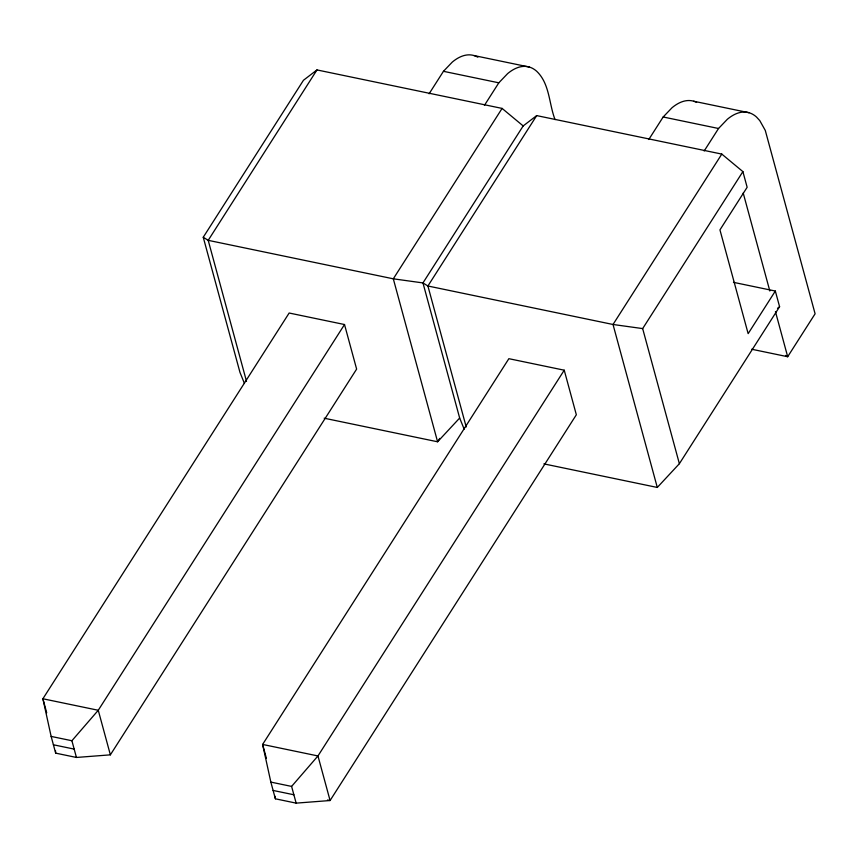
<?xml version="1.0" encoding="UTF-8"?>
<svg xmlns="http://www.w3.org/2000/svg" width="858" height="858" viewBox="0 0 858 858"><rect width="100%" height="100%" fill="white"/><g stroke="black" fill="none" stroke-linecap="round" stroke-linejoin="round"><path stroke-width="1.29" d="M244.466 383.494L239.961 372.361L203.249 237.248L303.464 80.266L316.977 69.927L502.091 108.408L523.176 125.933L536.69 115.605L721.803 154.086L742.889 171.611L747.146 187.28L719.948 229.88L748.144 333.655L775.332 291.044L733.483 282.346M316.977 69.927L208.204 240.337L246.503 381.306M429.097 93.801L443.457 71.311L452.284 62.087A87.173 38.31 -78.3 0 1 477.831 57.207M344.519 324.528L98.262 710.274L71.9 740.733L76.437 757.453L110.371 754.847L356.628 369.101L344.519 324.528L289.157 313.02L42.9 698.766L51.137 736.421L55.673 753.142L76.437 757.453M484.459 105.309L498.82 82.818L507.646 73.595A87.173 38.31 -78.3 0 1 536.786 71.364C549.806 83.837 548.905 103.797 555.051 119.616M502.091 108.408L393.307 278.818L437.591 441.784L324.174 418.2M523.176 125.933L422.962 282.925L459.663 418.028L464.178 429.172M536.69 115.605L427.906 286.004L466.216 426.984M439.746 438.395L437.591 441.784L459.663 418.028M648.809 139.479L663.17 116.988L671.996 107.765A87.173 38.31 -78.3 0 1 696.599 102.381M564.232 370.195L317.964 755.952L291.602 786.411L296.149 803.131L330.083 800.525L576.34 414.768L564.232 370.195L508.869 358.687L262.612 744.444L270.849 782.099L275.386 798.809L296.149 803.131M704.171 150.987L718.532 128.496L727.348 119.273A87.173 38.31 -78.3 0 1 756.499 117.031L759.78 120.613L765.282 130.427L815.1 313.792L787.687 356.724L751.64 349.227M721.803 154.086L613.02 324.485L657.292 487.451L543.886 463.878M657.292 487.451L679.375 463.706L642.663 328.593L742.889 171.611M679.375 463.706L779.59 306.714L775.332 291.044M777.509 308.312L779.59 306.714M642.663 328.593L613.02 324.485L427.906 286.004L422.962 282.925L393.307 278.818L208.204 240.337L203.249 237.248M473.97 55.545L529.322 67.053M693.672 101.223L749.034 112.73M443.457 71.311L498.82 82.818M663.17 116.988L718.532 128.496M51.137 736.421L71.9 740.733M270.849 782.099L291.602 786.411M327.499 799.988L330.083 800.525L317.964 755.952L262.612 744.444L266.42 758.451M53.41 744.776L74.163 749.098M273.112 790.454L293.876 794.765M785.628 355.437L787.687 356.724L775.439 311.615M743.221 193.061L769.83 291.001M110.371 754.847L98.262 710.274L42.9 698.766L46.707 712.784M275.214 796.363L275.386 798.809M55.513 750.686L55.673 753.142"/></g></svg>
